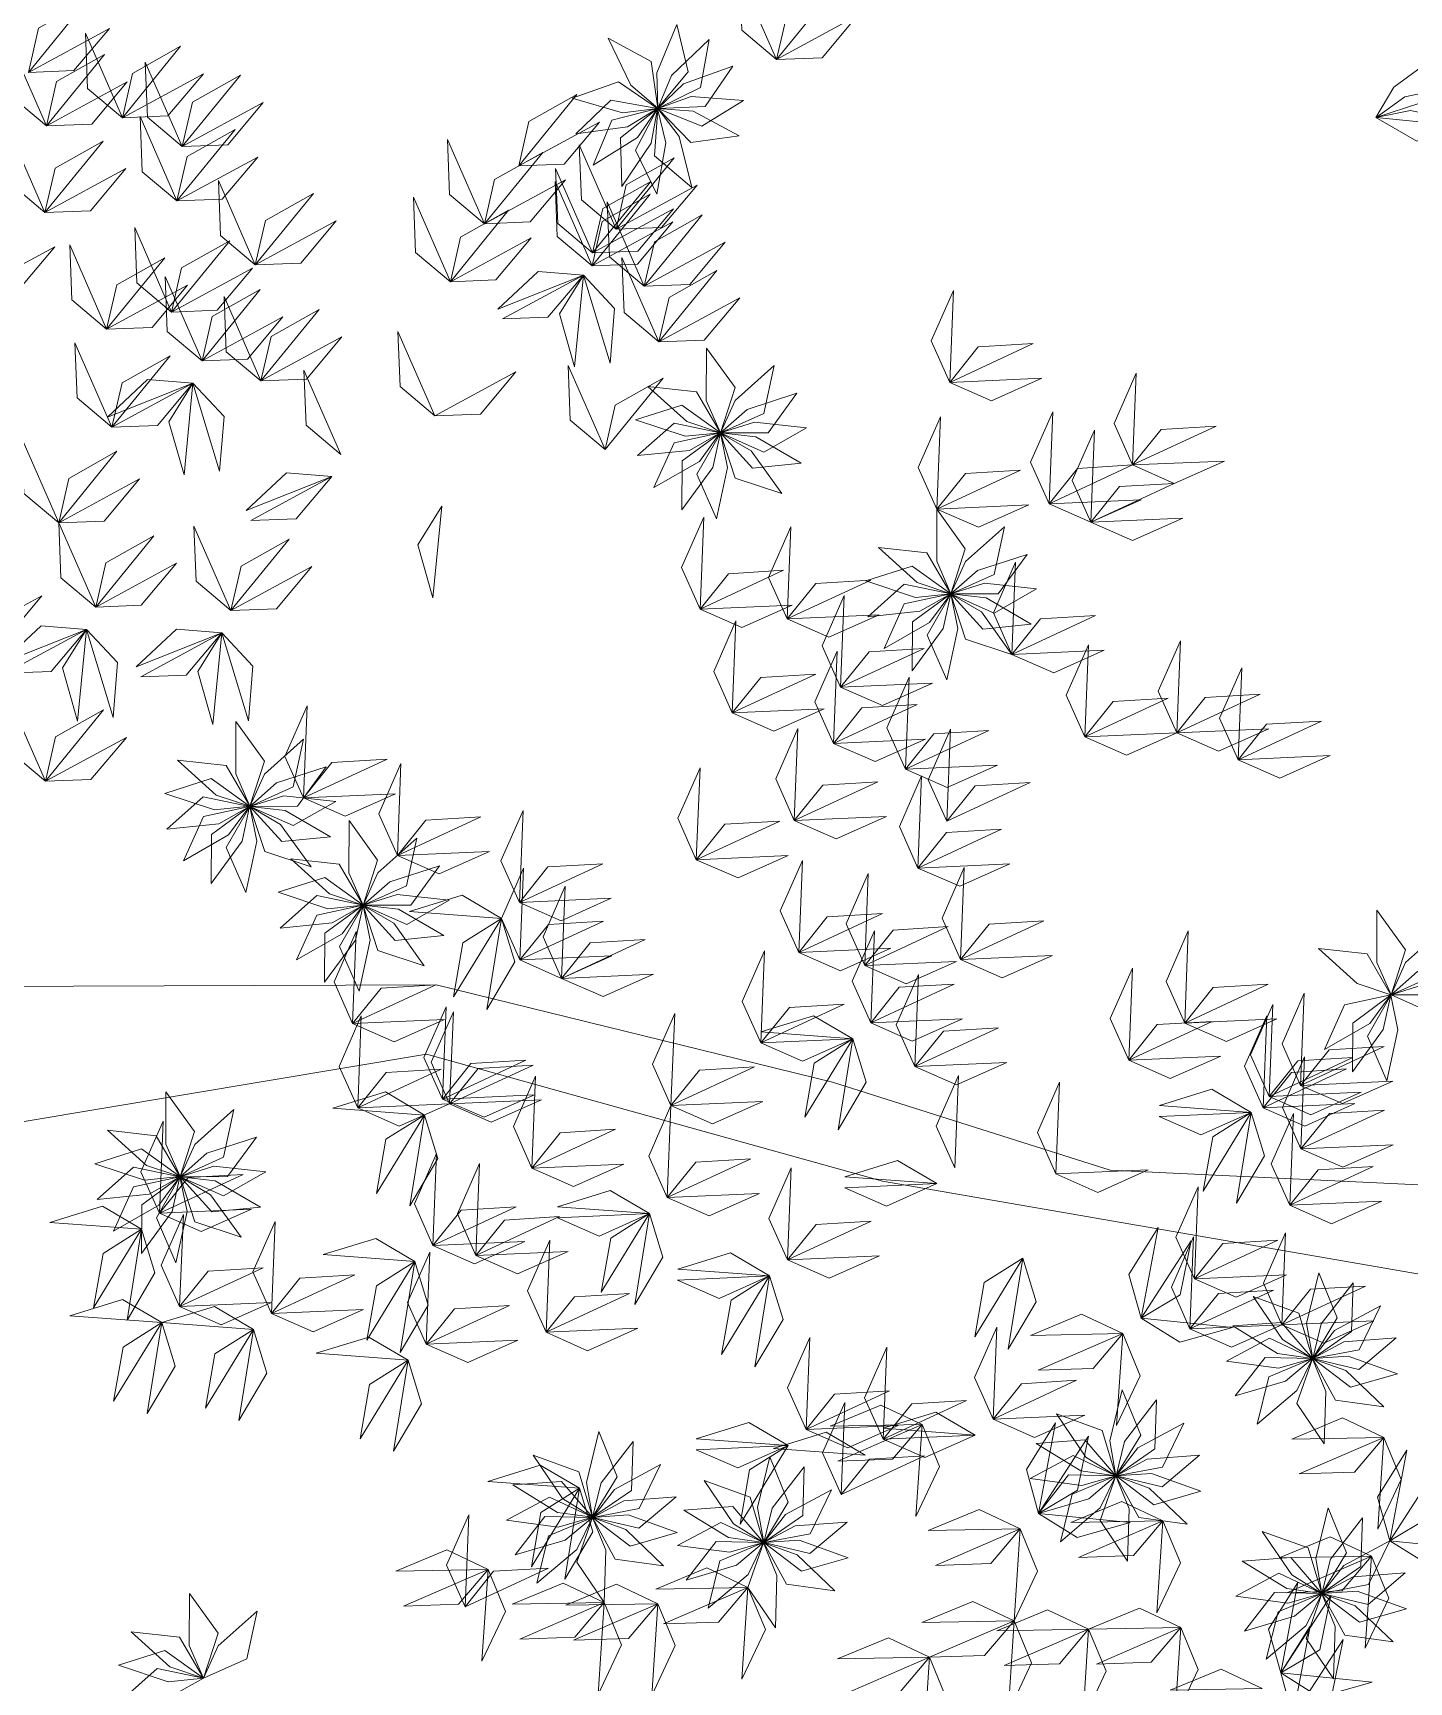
# Model space of a CAD drawing. Header units: inches. Extents: x -173 to 14008, y -3334 to 10368.
# Drawn here: x 12368.6 to 12458.3, y 665 to 772.5 of the extents above; entities that cross this region are included whole.
import ezdxf

# ---------------------------------------------------------------- set-up
doc = ezdxf.new("R2010")
doc.units = ezdxf.units.IN
doc.header["$MEASUREMENT"] = 0
doc.layers.add('ARREDAMENTO', color=8, linetype='Continuous', lineweight=18)

msp = doc.modelspace()

# ---------------------------------------------------------------- linework, layer by layer
at = {"layer": 'ARREDAMENTO', "lineweight": 0}
for points in [[(12417.06, 770.74), (12414.79, 772.65), (12414.65, 776.23), (12417.06, 770.74)], [(12368.32, 769.89), (12368.98, 772.78), (12372.1, 774.54), (12368.32, 769.89)], [(12417.06, 770.74), (12417.72, 773.63), (12420.85, 775.39), (12417.06, 770.74)], [(12417.06, 770.74), (12420.02, 770.85), (12422.33, 773.6), (12417.06, 770.74)], [(12368.32, 769.89), (12371.28, 770.01), (12373.59, 772.75), (12368.32, 769.89)], [(12374.44, 766.94), (12372.17, 768.85), (12372.04, 772.44), (12374.44, 766.94)], [(12410.55, 773.02), (12409.26, 769.86), (12409.32, 767.56), (12411.3, 769.92), (12410.55, 773.02)], [(12369.49, 766.41), (12367.22, 768.32), (12367.08, 771.91), (12369.49, 766.41)], [(12374.44, 766.94), (12375.1, 769.83), (12378.23, 771.59), (12374.44, 766.94)], [(12406.08, 772.13), (12407.56, 769.06), (12409.32, 767.56), (12408.88, 770.61), (12406.08, 772.13)], [(12412.67, 772.04), (12410.21, 769.69), (12409.33, 767.55), (12412.1, 768.91), (12412.67, 772.04)], [(12369.49, 766.41), (12370.15, 769.3), (12373.28, 771.06), (12369.49, 766.41)], [(12378.34, 765.07), (12376.07, 766.98), (12375.93, 770.56), (12378.34, 765.07)], [(12414.21, 770.29), (12411, 769.14), (12409.33, 767.55), (12412.41, 767.66), (12414.21, 770.29)], [(12460.03, 770.94), (12457.27, 768.94), (12456.1, 766.95), (12459.03, 767.92), (12460.03, 770.94)], [(12369.49, 766.41), (12372.45, 766.53), (12374.76, 769.27), (12369.49, 766.41)], [(12374.44, 766.94), (12377.41, 767.06), (12379.72, 769.8), (12374.44, 766.94)], [(12378.34, 765.07), (12379, 767.96), (12382.13, 769.72), (12378.34, 765.07)], [(12403.75, 768.21), (12407.02, 767.25), (12409.31, 767.55), (12406.75, 769.27), (12403.75, 768.21)], [(12400.26, 763.8), (12400.92, 766.69), (12404.05, 768.45), (12400.26, 763.8)], [(12403.97, 765.89), (12407.34, 766.34), (12409.31, 767.55), (12406.27, 768.08), (12403.97, 765.89)], [(12414.9, 768.06), (12411.5, 768.32), (12409.33, 767.55), (12412.19, 766.4), (12414.9, 768.06)], [(12461.32, 768.99), (12457.98, 768.29), (12456.11, 766.95), (12459.17, 766.64), (12461.32, 768.99)], [(12377.99, 761.52), (12375.72, 763.42), (12375.59, 767.01), (12377.99, 761.52)], [(12378.34, 765.07), (12381.3, 765.18), (12383.61, 767.93), (12378.34, 765.07)], [(12405.11, 763.85), (12408, 765.65), (12409.31, 767.55), (12406.32, 766.79), (12405.11, 763.85)], [(12406.97, 762.46), (12408.89, 765.28), (12409.31, 767.54), (12406.88, 765.64), (12406.97, 762.46)], [(12409.25, 761.95), (12409.85, 765.3), (12409.31, 767.54), (12407.87, 764.82), (12409.25, 761.95)], [(12411.53, 762.4), (12410.72, 765.71), (12409.32, 767.54), (12409.11, 764.46), (12411.53, 762.4)], [(12414.63, 765.75), (12411.62, 767.36), (12409.32, 767.54), (12411.47, 765.33), (12414.63, 765.75)], [(12461.7, 766.69), (12458.36, 767.41), (12456.1, 766.95), (12458.78, 765.41), (12461.7, 766.69)], [(12369.39, 760.77), (12367.13, 762.68), (12366.99, 766.26), (12369.39, 760.77)], [(12377.99, 761.52), (12378.65, 764.41), (12381.78, 766.17), (12377.99, 761.52)], [(12400.26, 763.8), (12403.22, 763.92), (12405.53, 766.66), (12400.26, 763.8)], [(12369.39, 760.77), (12370.06, 763.66), (12373.18, 765.42), (12369.39, 760.77)], [(12398.03, 760.03), (12395.76, 761.94), (12395.63, 765.53), (12398.03, 760.03)], [(12406.61, 759.68), (12404.34, 761.59), (12404.2, 765.18), (12406.61, 759.68)], [(12377.99, 761.52), (12380.95, 761.63), (12383.26, 764.38), (12377.99, 761.52)], [(12398.03, 760.03), (12398.69, 762.92), (12401.82, 764.68), (12398.03, 760.03)], [(12406.61, 759.68), (12407.27, 762.57), (12410.39, 764.33), (12406.61, 759.68)], [(12369.39, 760.77), (12372.36, 760.88), (12374.67, 763.63), (12369.39, 760.77)], [(12383.09, 757.36), (12380.83, 759.27), (12380.69, 762.85), (12383.09, 757.36)], [(12398.03, 760.03), (12401, 760.15), (12403.31, 762.89), (12398.03, 760.03)], [(12405.04, 757.3), (12402.77, 759.2), (12402.63, 762.79), (12405.04, 757.3)], [(12405.07, 758.14), (12402.8, 760.04), (12402.66, 763.63), (12405.07, 758.14)], [(12405.07, 758.14), (12405.73, 761.03), (12408.86, 762.79), (12405.07, 758.14)], [(12383.09, 757.36), (12383.76, 760.25), (12386.88, 762.01), (12383.09, 757.36)], [(12395.81, 756.26), (12393.54, 758.17), (12393.4, 761.76), (12395.81, 756.26)], [(12405.04, 757.3), (12405.7, 760.19), (12408.83, 761.95), (12405.04, 757.3)], [(12406.61, 759.68), (12409.57, 759.8), (12411.88, 762.54), (12406.61, 759.68)], [(12395.81, 756.26), (12396.47, 759.15), (12399.6, 760.91), (12395.81, 756.26)], [(12405.07, 758.14), (12408.03, 758.25), (12410.34, 761), (12405.07, 758.14)], [(12408.43, 755.97), (12406.17, 757.87), (12406.03, 761.46), (12408.43, 755.97)], [(12408.43, 755.97), (12409.1, 758.86), (12412.22, 760.62), (12408.43, 755.97)], [(12377.64, 754.28), (12375.37, 756.19), (12375.24, 759.78), (12377.64, 754.28)], [(12383.09, 757.36), (12386.06, 757.47), (12388.37, 760.22), (12383.09, 757.36)], [(12405.04, 757.3), (12408, 757.41), (12410.31, 760.16), (12405.04, 757.3)], [(12364.77, 755.68), (12367.73, 755.8), (12370.04, 758.54), (12364.77, 755.68)], [(12373.41, 753.17), (12371.14, 755.08), (12371.01, 758.66), (12373.41, 753.17)], [(12377.64, 754.28), (12378.3, 757.17), (12381.43, 758.93), (12377.64, 754.28)], [(12395.81, 756.26), (12398.77, 756.38), (12401.08, 759.12), (12395.81, 756.26)], [(12408.43, 755.97), (12411.4, 756.08), (12413.71, 758.83), (12408.43, 755.97)], [(12373.41, 753.17), (12374.07, 756.06), (12377.2, 757.82), (12373.41, 753.17)], [(12409.39, 752.34), (12407.12, 754.25), (12406.98, 757.84), (12409.39, 752.34)], [(12379.63, 751.1), (12377.36, 753.01), (12377.22, 756.59), (12379.63, 751.1)], [(12377.64, 754.28), (12380.61, 754.4), (12382.92, 757.14), (12377.64, 754.28)], [(12404.47, 756.69), (12401.52, 756.93), (12398.9, 754.48), (12404.47, 756.69)], [(12399.2, 753.83), (12402.16, 753.94), (12404.47, 756.69), (12399.2, 753.83)], [(12404.47, 756.69), (12402.91, 754.17), (12403.9, 750.72), (12404.47, 756.69)], [(12404.47, 756.69), (12406.5, 754.52), (12406.21, 750.95), (12404.47, 756.69)], [(12409.39, 752.34), (12410.05, 755.23), (12413.17, 756.99), (12409.39, 752.34)], [(12373.41, 753.17), (12376.38, 753.28), (12378.69, 756.03), (12373.41, 753.17)], [(12379.63, 751.1), (12380.29, 753.99), (12383.42, 755.75), (12379.63, 751.1)], [(12383.46, 749.8), (12381.19, 751.7), (12381.06, 755.29), (12383.46, 749.8)], [(12409.39, 752.34), (12412.35, 752.46), (12414.66, 755.2), (12409.39, 752.34)], [(12428.34, 749.7), (12427.13, 752.41), (12428.58, 755.69), (12428.34, 749.7)], [(12383.46, 749.8), (12384.13, 752.69), (12387.25, 754.45), (12383.46, 749.8)], [(12379.63, 751.1), (12382.59, 751.21), (12384.9, 753.96), (12379.63, 751.1)], [(12394.8, 747.52), (12392.53, 749.43), (12392.39, 753.01), (12394.8, 747.52)], [(12373.76, 746.79), (12371.49, 748.7), (12371.35, 752.28), (12373.76, 746.79)], [(12383.46, 749.8), (12386.43, 749.91), (12388.74, 752.66), (12383.46, 749.8)], [(12412.49, 751.94), (12412.48, 748.53), (12413.41, 746.42), (12414.35, 749.36), (12412.49, 751.94)], [(12428.34, 749.7), (12430.2, 752.01), (12433.78, 752.23), (12428.34, 749.7)], [(12373.76, 746.79), (12374.42, 749.68), (12377.55, 751.44), (12373.76, 746.79)], [(12405.89, 745.32), (12403.62, 747.23), (12403.48, 750.81), (12405.89, 745.32)], [(12379.03, 749.65), (12376.08, 749.89), (12373.46, 747.44), (12379.03, 749.65)], [(12388.68, 745.01), (12386.41, 746.92), (12386.27, 750.5), (12388.68, 745.01)], [(12394.8, 747.52), (12397.76, 747.63), (12400.07, 750.38), (12394.8, 747.52)], [(12405.89, 745.32), (12406.55, 748.21), (12409.68, 749.97), (12405.89, 745.32)], [(12416.9, 750.79), (12414.36, 748.52), (12413.41, 746.42), (12416.22, 747.68), (12416.9, 750.79)], [(12428.34, 749.7), (12431.05, 748.51), (12434.33, 749.97), (12428.34, 749.7)], [(12440.25, 744.32), (12439.05, 747.02), (12440.49, 750.31), (12440.25, 744.32)], [(12373.76, 746.79), (12376.72, 746.9), (12379.03, 749.65), (12373.76, 746.79)], [(12373.76, 746.79), (12376.72, 746.9), (12379.03, 749.65), (12373.76, 746.79)], [(12379.03, 749.65), (12377.47, 747.13), (12378.46, 743.68), (12379.03, 749.65)], [(12379.03, 749.65), (12381.06, 747.48), (12380.77, 743.91), (12379.03, 749.65)], [(12408.68, 749.44), (12411.21, 747.15), (12413.4, 746.42), (12411.85, 749.09), (12408.68, 749.44)], [(12418.38, 748.99), (12415.14, 747.94), (12413.41, 746.41), (12416.5, 746.42), (12418.38, 748.99)], [(12407.86, 747.26), (12411.1, 746.19), (12413.4, 746.42), (12410.89, 748.22), (12407.86, 747.26)], [(12434.81, 741.79), (12433.61, 744.5), (12435.05, 747.78), (12434.81, 741.79)], [(12408, 744.93), (12411.39, 745.27), (12413.39, 746.41), (12410.38, 747.04), (12408, 744.93)], [(12419, 746.74), (12415.61, 747.11), (12413.41, 746.41), (12416.23, 745.16), (12419, 746.74)], [(12427.5, 741.45), (12426.29, 744.16), (12427.74, 747.45), (12427.5, 741.45)], [(12437.53, 740.6), (12436.32, 743.3), (12437.76, 746.59), (12437.53, 740.6)], [(12440.25, 744.32), (12442.11, 746.63), (12445.69, 746.84), (12440.25, 744.32)], [(12370.29, 740.56), (12368.02, 742.47), (12367.88, 746.05), (12370.29, 740.56)], [(12409.07, 742.86), (12412.03, 744.55), (12413.39, 746.41), (12410.38, 745.76), (12409.07, 742.86)], [(12410.89, 741.4), (12412.9, 744.15), (12413.4, 746.41), (12410.91, 744.59), (12410.89, 741.4)], [(12413.14, 740.81), (12413.86, 744.15), (12413.4, 746.4), (12411.87, 743.73), (12413.14, 740.81)], [(12418.65, 744.43), (12415.7, 746.15), (12413.41, 746.41), (12415.48, 744.12), (12418.65, 744.43)], [(12417.39, 742.47), (12415.4, 745.24), (12413.41, 746.4), (12414.37, 743.47), (12417.39, 742.47)], [(12370.29, 740.56), (12370.95, 743.45), (12374.08, 745.21), (12370.29, 740.56)], [(12440.25, 744.32), (12442.97, 743.12), (12446.25, 744.58), (12440.25, 744.32)], [(12370.29, 740.56), (12373.25, 740.67), (12375.56, 743.42), (12370.29, 740.56)], [(12388.08, 743.56), (12385.13, 743.8), (12382.51, 741.35), (12388.08, 743.56)], [(12382.81, 740.7), (12385.77, 740.81), (12388.08, 743.56), (12382.81, 740.7)], [(12427.5, 741.45), (12429.36, 743.76), (12432.94, 743.98), (12427.5, 741.45)], [(12434.81, 741.79), (12436.67, 744.1), (12440.25, 744.32), (12434.81, 741.79)], [(12437.53, 740.6), (12439.39, 742.91), (12442.97, 743.12), (12437.53, 740.6)], [(12395.25, 741.64), (12393.68, 739.12), (12394.67, 735.67), (12395.25, 741.64)], [(12427.5, 741.45), (12427.49, 738.05), (12428.41, 735.93), (12429.35, 738.87), (12427.5, 741.45)], [(12427.5, 741.45), (12430.21, 740.26), (12433.49, 741.72), (12427.5, 741.45)], [(12434.81, 741.79), (12437.53, 740.6), (12440.81, 742.06), (12434.81, 741.79)], [(12372.7, 735.06), (12370.43, 736.97), (12370.29, 740.56), (12372.7, 735.06)], [(12381.51, 734.84), (12379.24, 736.75), (12379.1, 740.33), (12381.51, 734.84)], [(12412.08, 734.93), (12410.87, 737.64), (12412.31, 740.93), (12412.08, 734.93)], [(12417.75, 734.3), (12416.54, 737), (12417.99, 740.29), (12417.75, 734.3)], [(12431.91, 740.3), (12429.37, 738.03), (12428.42, 735.93), (12431.23, 737.19), (12431.91, 740.3)], [(12437.53, 740.6), (12440.24, 739.4), (12443.52, 740.86), (12437.53, 740.6)], [(12372.7, 735.06), (12373.36, 737.95), (12376.48, 739.71), (12372.7, 735.06)], [(12381.51, 734.84), (12382.17, 737.73), (12385.3, 739.49), (12381.51, 734.84)], [(12372.7, 735.06), (12375.66, 735.18), (12377.97, 737.92), (12372.7, 735.06)], [(12423.69, 738.95), (12426.21, 736.66), (12428.4, 735.93), (12426.85, 738.6), (12423.69, 738.95)], [(12433.39, 738.5), (12430.14, 737.45), (12428.42, 735.92), (12431.5, 735.93), (12433.39, 738.5)], [(12432.39, 731.98), (12431.19, 734.69), (12432.63, 737.98), (12432.39, 731.98)], [(12381.51, 734.84), (12384.47, 734.95), (12386.78, 737.7), (12381.51, 734.84)], [(12412.08, 734.93), (12413.93, 737.24), (12417.52, 737.46), (12412.08, 734.93)], [(12422.87, 736.77), (12426.1, 735.7), (12428.4, 735.93), (12425.9, 737.73), (12422.87, 736.77)], [(12363.92, 732.94), (12366.88, 733.05), (12369.19, 735.8), (12363.92, 732.94)], [(12417.75, 734.3), (12419.61, 736.61), (12423.19, 736.82), (12417.75, 734.3)], [(12421.23, 729.84), (12420.03, 732.55), (12421.47, 735.83), (12421.23, 729.84)], [(12423, 734.44), (12426.39, 734.79), (12428.4, 735.92), (12425.38, 736.56), (12423, 734.44)], [(12424.07, 732.37), (12427.03, 734.06), (12428.4, 735.92), (12425.38, 735.27), (12424.07, 732.37)], [(12425.89, 730.91), (12427.91, 733.66), (12428.4, 735.92), (12425.91, 734.1), (12425.89, 730.91)], [(12428.15, 730.32), (12428.87, 733.66), (12428.4, 735.92), (12426.87, 733.24), (12428.15, 730.32)], [(12433.65, 733.95), (12430.71, 735.66), (12428.41, 735.92), (12430.49, 733.63), (12433.65, 733.95)], [(12432.39, 731.98), (12430.4, 734.75), (12428.41, 735.91), (12429.37, 732.98), (12432.39, 731.98)], [(12434, 736.25), (12430.61, 736.62), (12428.42, 735.92), (12431.24, 734.67), (12434, 736.25)], [(12412.08, 734.93), (12414.79, 733.74), (12418.07, 735.2), (12412.08, 734.93)], [(12372.1, 733.61), (12369.15, 733.85), (12366.52, 731.4), (12372.1, 733.61)], [(12380.91, 733.39), (12377.96, 733.63), (12375.34, 731.18), (12380.91, 733.39)], [(12414.17, 728.17), (12412.96, 730.88), (12414.41, 734.16), (12414.17, 728.17)], [(12414.17, 728.17), (12412.96, 730.88), (12414.41, 734.16), (12414.17, 728.17)], [(12417.75, 734.3), (12420.46, 733.1), (12423.74, 734.56), (12417.75, 734.3)], [(12432.39, 731.98), (12434.25, 734.29), (12437.83, 734.51), (12432.39, 731.98)], [(12366.83, 730.75), (12369.79, 730.87), (12372.1, 733.61), (12366.83, 730.75)], [(12372.1, 733.61), (12370.54, 731.1), (12371.52, 727.64), (12372.1, 733.61)], [(12372.1, 733.61), (12374.13, 731.45), (12373.84, 727.87), (12372.1, 733.61)], [(12375.64, 730.53), (12378.6, 730.64), (12380.91, 733.39), (12375.64, 730.53)], [(12380.91, 733.39), (12379.35, 730.87), (12380.33, 727.42), (12380.91, 733.39)], [(12380.91, 733.39), (12382.94, 731.22), (12382.65, 727.65), (12380.91, 733.39)], [(12437.14, 726.61), (12435.93, 729.32), (12437.37, 732.6), (12437.14, 726.61)], [(12443.13, 726.87), (12441.92, 729.58), (12443.37, 732.87), (12443.13, 726.87)], [(12420.77, 726.19), (12419.56, 728.9), (12421, 732.19), (12420.77, 726.19)], [(12421.23, 729.84), (12423.09, 732.15), (12426.67, 732.36), (12421.23, 729.84)], [(12432.39, 731.98), (12435.11, 730.79), (12438.39, 732.25), (12432.39, 731.98)], [(12414.17, 728.17), (12416.03, 730.48), (12419.61, 730.69), (12414.17, 728.17)], [(12414.17, 728.17), (12416.03, 730.48), (12419.61, 730.69), (12414.17, 728.17)], [(12425.45, 724.51), (12424.25, 727.21), (12425.69, 730.5), (12425.45, 724.51)], [(12447.12, 725.12), (12445.92, 727.83), (12447.36, 731.11), (12447.12, 725.12)], [(12421.23, 729.84), (12423.95, 728.65), (12427.22, 730.11), (12421.23, 729.84)], [(12443.13, 726.87), (12444.99, 729.18), (12448.57, 729.4), (12443.13, 726.87)], [(12369.42, 723.72), (12367.15, 725.63), (12367.02, 729.21), (12369.42, 723.72)], [(12369.42, 723.72), (12370.08, 726.61), (12373.21, 728.37), (12369.42, 723.72)], [(12386.23, 722.63), (12385.03, 725.34), (12386.47, 728.63), (12386.23, 722.63)], [(12414.17, 728.17), (12416.88, 726.98), (12420.16, 728.44), (12414.17, 728.17)], [(12414.17, 728.17), (12416.88, 726.98), (12420.16, 728.44), (12414.17, 728.17)], [(12420.77, 726.19), (12422.62, 728.5), (12426.21, 728.72), (12420.77, 726.19)], [(12437.14, 726.61), (12438.99, 728.92), (12442.58, 729.13), (12437.14, 726.61)], [(12381.83, 727.61), (12381.82, 724.2), (12382.74, 722.09), (12383.69, 725.03), (12381.83, 727.61)], [(12447.12, 725.12), (12448.98, 727.43), (12452.56, 727.64), (12447.12, 725.12)], [(12369.42, 723.72), (12372.39, 723.83), (12374.7, 726.58), (12369.42, 723.72)], [(12386.24, 726.46), (12383.7, 724.18), (12382.75, 722.08), (12385.56, 723.35), (12386.24, 726.46)], [(12418.21, 721.16), (12417.01, 723.87), (12418.45, 727.16), (12418.21, 721.16)], [(12420.77, 726.19), (12423.48, 725), (12426.76, 726.46), (12420.77, 726.19)], [(12425.45, 724.51), (12427.31, 726.82), (12430.89, 727.03), (12425.45, 724.51)], [(12428.14, 721.11), (12426.93, 723.82), (12428.38, 727.11), (12428.14, 721.11)], [(12437.14, 726.61), (12439.85, 725.41), (12443.13, 726.87), (12437.14, 726.61)], [(12443.13, 726.87), (12445.84, 725.68), (12449.12, 727.14), (12443.13, 726.87)], [(12378.02, 725.1), (12380.55, 722.82), (12382.74, 722.09), (12381.19, 724.75), (12378.02, 725.1)], [(12386.23, 722.63), (12388.09, 724.94), (12391.68, 725.16), (12386.23, 722.63)], [(12447.12, 725.12), (12449.84, 723.92), (12453.12, 725.39), (12447.12, 725.12)], [(12387.72, 724.65), (12384.48, 723.61), (12382.75, 722.08), (12385.84, 722.09), (12387.72, 724.65)], [(12392.36, 718.88), (12391.15, 721.59), (12392.59, 724.88), (12392.36, 718.88)], [(12411.83, 718.61), (12410.63, 721.32), (12412.07, 724.6), (12411.83, 718.61)], [(12426.27, 718.07), (12425.07, 720.78), (12426.51, 724.07), (12426.27, 718.07)], [(12425.45, 724.51), (12428.17, 723.31), (12431.45, 724.77), (12425.45, 724.51)], [(12377.2, 722.92), (12380.44, 721.86), (12382.73, 722.09), (12380.23, 723.89), (12377.2, 722.92)], [(12386.23, 722.63), (12388.95, 721.44), (12392.23, 722.9), (12386.23, 722.63)], [(12418.21, 721.16), (12420.07, 723.47), (12423.65, 723.69), (12418.21, 721.16)], [(12428.14, 721.11), (12430, 723.42), (12433.58, 723.64), (12428.14, 721.11)], [(12377.34, 720.6), (12380.73, 720.94), (12382.73, 722.08), (12379.71, 722.71), (12377.34, 720.6)], [(12378.41, 718.53), (12381.36, 720.22), (12382.73, 722.08), (12379.72, 721.43), (12378.41, 718.53)], [(12380.23, 717.07), (12382.24, 719.82), (12382.73, 722.07), (12380.25, 720.25), (12380.23, 717.07)], [(12382.48, 716.48), (12383.2, 719.81), (12382.74, 722.07), (12381.2, 719.4), (12382.48, 716.48)], [(12386.73, 718.14), (12384.73, 720.9), (12382.74, 722.07), (12383.71, 719.14), (12386.73, 718.14)], [(12388.34, 722.41), (12384.95, 722.77), (12382.75, 722.08), (12385.57, 720.83), (12388.34, 722.41)], [(12387.99, 720.1), (12385.04, 721.82), (12382.75, 722.07), (12384.82, 719.79), (12387.99, 720.1)], [(12400.3, 715.83), (12399.1, 718.54), (12400.54, 721.82), (12400.3, 715.83)], [(12389.21, 721.17), (12389.2, 717.76), (12390.13, 715.65), (12391.07, 718.59), (12389.21, 721.17)], [(12392.36, 718.88), (12394.21, 721.19), (12397.8, 721.41), (12392.36, 718.88)], [(12411.83, 718.61), (12413.69, 720.92), (12417.27, 721.13), (12411.83, 718.61)], [(12418.21, 721.16), (12420.93, 719.97), (12424.21, 721.43), (12418.21, 721.16)], [(12393.63, 720.02), (12391.09, 717.75), (12390.13, 715.65), (12392.95, 716.91), (12393.63, 720.02)], [(12426.27, 718.07), (12428.13, 720.38), (12431.71, 720.6), (12426.27, 718.07)], [(12385.41, 718.67), (12387.93, 716.38), (12390.12, 715.65), (12388.57, 718.32), (12385.41, 718.67)], [(12392.36, 718.88), (12395.07, 717.69), (12398.35, 719.15), (12392.36, 718.88)], [(12411.83, 718.61), (12414.55, 717.42), (12417.82, 718.88), (12411.83, 718.61)], [(12395.1, 718.22), (12391.86, 717.17), (12390.13, 715.64), (12393.22, 715.65), (12395.1, 718.22)], [(12400.34, 712.08), (12399.13, 714.78), (12400.57, 718.07), (12400.34, 712.08)], [(12400.3, 715.83), (12402.16, 718.14), (12405.74, 718.35), (12400.3, 715.83)], [(12418.51, 712.57), (12417.3, 715.28), (12418.74, 718.56), (12418.51, 712.57)], [(12422.8, 711.72), (12421.59, 714.43), (12423.03, 717.71), (12422.8, 711.72)], [(12426.27, 718.07), (12428.99, 716.88), (12432.26, 718.34), (12426.27, 718.07)], [(12429.04, 712.1), (12427.84, 714.81), (12429.28, 718.1), (12429.04, 712.1)], [(12384.58, 716.49), (12387.82, 715.42), (12390.12, 715.65), (12387.62, 717.45), (12384.58, 716.49)], [(12403.05, 710.88), (12401.85, 713.59), (12403.29, 716.88), (12403.05, 710.88)], [(12384.72, 714.16), (12388.11, 714.5), (12390.12, 715.64), (12387.1, 716.28), (12384.72, 714.16)], [(12385.79, 712.09), (12388.75, 713.78), (12390.12, 715.64), (12387.1, 714.99), (12385.79, 712.09)], [(12387.61, 710.63), (12389.62, 713.38), (12390.12, 715.64), (12387.63, 713.82), (12387.61, 710.63)], [(12389.86, 710.04), (12390.58, 713.38), (12390.12, 715.63), (12388.59, 712.96), (12389.86, 710.04)], [(12395.72, 715.97), (12392.33, 716.34), (12390.13, 715.64), (12392.96, 714.39), (12395.72, 715.97)], [(12395.37, 713.67), (12392.42, 715.38), (12390.13, 715.64), (12392.2, 713.35), (12395.37, 713.67)], [(12394.11, 711.7), (12392.12, 714.47), (12390.13, 715.63), (12391.09, 712.7), (12394.11, 711.7)], [(12399.13, 714.78), (12396.58, 716.29), (12393.15, 715.23), (12399.13, 714.78)], [(12400.3, 715.83), (12403.02, 714.63), (12406.29, 716.1), (12400.3, 715.83)], [(12399.13, 714.78), (12396.62, 713.2), (12396, 709.67), (12399.13, 714.78)], [(12399.13, 714.78), (12400.01, 711.95), (12398.18, 708.86), (12399.13, 714.78)], [(12400.34, 712.08), (12402.2, 714.39), (12405.78, 714.6), (12400.34, 712.08)], [(12418.51, 712.57), (12420.36, 714.88), (12423.95, 715.1), (12418.51, 712.57)], [(12429.04, 712.1), (12430.9, 714.41), (12434.48, 714.63), (12429.04, 712.1)], [(12456.17, 715.33), (12456.16, 711.92), (12457.09, 709.81), (12458.03, 712.75), (12456.17, 715.33)], [(12389.43, 707.94), (12388.23, 710.65), (12389.67, 713.93), (12389.43, 707.94)], [(12403.05, 710.88), (12404.91, 713.19), (12408.49, 713.41), (12403.05, 710.88)], [(12423.19, 707.99), (12421.98, 710.69), (12423.43, 713.98), (12423.19, 707.99)], [(12422.8, 711.72), (12424.65, 714.03), (12428.24, 714.25), (12422.8, 711.72)], [(12443.65, 707.97), (12442.44, 710.68), (12443.88, 713.97), (12443.65, 707.97)], [(12460.58, 714.18), (12458.04, 711.91), (12457.09, 709.81), (12459.9, 711.07), (12460.58, 714.18)], [(12400.34, 712.08), (12403.05, 710.88), (12406.33, 712.34), (12400.34, 712.08)], [(12416.03, 706.68), (12414.82, 709.38), (12416.27, 712.67), (12416.03, 706.68)], [(12418.51, 712.57), (12421.22, 711.38), (12424.5, 712.84), (12418.51, 712.57)], [(12429.04, 712.1), (12431.76, 710.91), (12435.04, 712.37), (12429.04, 712.1)], [(12452.36, 712.83), (12454.89, 710.54), (12457.08, 709.81), (12455.53, 712.48), (12452.36, 712.83)], [(12462.06, 712.38), (12458.82, 711.33), (12457.09, 709.8), (12460.18, 709.81), (12462.06, 712.38)], [(12403.05, 710.88), (12405.77, 709.69), (12409.04, 711.15), (12403.05, 710.88)], [(12422.8, 711.72), (12425.51, 710.53), (12428.79, 711.99), (12422.8, 711.72)], [(12426.07, 705.14), (12424.86, 707.85), (12426.31, 711.13), (12426.07, 705.14)], [(12440, 705.56), (12438.79, 708.26), (12440.24, 711.55), (12440, 705.56)], [(12389.43, 707.94), (12391.29, 710.25), (12394.87, 710.47), (12389.43, 707.94)], [(12423.19, 707.99), (12425.05, 710.3), (12428.63, 710.51), (12423.19, 707.99)], [(12443.65, 707.97), (12445.5, 710.28), (12449.09, 710.5), (12443.65, 707.97)], [(12462.68, 710.13), (12459.29, 710.5), (12457.09, 709.8), (12459.91, 708.55), (12462.68, 710.13)], [(12395.29, 703.02), (12394.08, 705.73), (12395.53, 709.02), (12395.29, 703.02)], [(12416.03, 706.68), (12417.89, 708.99), (12421.47, 709.2), (12416.03, 706.68)], [(12449.15, 703.19), (12447.94, 705.9), (12449.38, 709.19), (12449.15, 703.19)], [(12451.2, 703.91), (12450, 706.62), (12451.44, 709.91), (12451.2, 703.91)], [(12452.75, 706.25), (12455.71, 707.94), (12457.07, 709.8), (12454.06, 709.15), (12452.75, 706.25)], [(12454.57, 704.79), (12456.58, 707.54), (12457.08, 709.8), (12454.59, 707.97), (12454.57, 704.79)], [(12456.82, 704.2), (12457.54, 707.53), (12457.08, 709.79), (12455.55, 707.12), (12456.82, 704.2)], [(12389.77, 702.44), (12388.56, 705.15), (12390, 708.44), (12389.77, 702.44)], [(12389.43, 707.94), (12392.15, 706.75), (12395.43, 708.21), (12389.43, 707.94)], [(12395.76, 702.71), (12394.55, 705.42), (12396, 708.7), (12395.76, 702.71)], [(12410.18, 702.59), (12408.97, 705.3), (12410.42, 708.59), (12410.18, 702.59)], [(12422.02, 706.94), (12419.47, 708.45), (12416.04, 707.39), (12422.02, 706.94)], [(12423.19, 707.99), (12425.9, 706.79), (12429.18, 708.25), (12423.19, 707.99)], [(12440, 705.56), (12441.86, 707.87), (12445.44, 708.08), (12440, 705.56)], [(12443.65, 707.97), (12446.36, 706.78), (12449.64, 708.24), (12443.65, 707.97)], [(12448.75, 702.45), (12447.55, 705.16), (12448.99, 708.44), (12448.75, 702.45)], [(12416.03, 706.68), (12418.74, 705.48), (12422.02, 706.94), (12416.03, 706.68)], [(12416.03, 706.68), (12418.74, 705.48), (12422.02, 706.94), (12416.03, 706.68)], [(12422.02, 706.94), (12419.51, 705.36), (12418.89, 701.83), (12422.02, 706.94)], [(12422.02, 706.94), (12422.89, 704.11), (12421.07, 701.02), (12422.02, 706.94)], [(12426.07, 705.14), (12427.93, 707.45), (12431.51, 707.67), (12426.07, 705.14)], [(12440, 705.56), (12442.71, 704.36), (12445.99, 705.82), (12440, 705.56)], [(12449.15, 703.19), (12451.01, 705.5), (12454.59, 705.72), (12449.15, 703.19)], [(12451.22, 699.77), (12450.02, 702.48), (12451.46, 705.76), (12451.22, 699.77)], [(12451.2, 703.91), (12453.06, 706.22), (12456.64, 706.44), (12451.2, 703.91)], [(12389.77, 702.44), (12391.62, 704.75), (12395.21, 704.97), (12389.77, 702.44)], [(12395.29, 703.02), (12397.15, 705.33), (12400.73, 705.55), (12395.29, 703.02)], [(12395.76, 702.71), (12397.62, 705.02), (12401.2, 705.23), (12395.76, 702.71)], [(12410.18, 702.59), (12412.04, 704.9), (12415.62, 705.12), (12410.18, 702.59)], [(12426.07, 705.14), (12428.78, 703.95), (12432.06, 705.41), (12426.07, 705.14)], [(12448.75, 702.45), (12450.61, 704.76), (12454.19, 704.98), (12448.75, 702.45)], [(12401.12, 698.52), (12399.91, 701.23), (12401.35, 704.52), (12401.12, 698.52)], [(12428.67, 698.55), (12427.46, 701.26), (12428.9, 704.55), (12428.67, 698.55)], [(12435.26, 698.14), (12434.06, 700.84), (12435.5, 704.13), (12435.26, 698.14)], [(12447.98, 702.15), (12445.42, 703.66), (12442, 702.6), (12447.98, 702.15)], [(12451.2, 703.91), (12453.92, 702.72), (12457.2, 704.18), (12451.2, 703.91)], [(12377.28, 703.49), (12377.27, 700.08), (12378.2, 697.97), (12379.14, 700.91), (12377.28, 703.49)], [(12394.12, 701.98), (12391.57, 703.49), (12388.14, 702.43), (12394.12, 701.98)], [(12389.77, 702.44), (12392.48, 701.25), (12395.76, 702.71), (12389.77, 702.44)], [(12395.29, 703.02), (12398, 701.83), (12401.28, 703.29), (12395.29, 703.02)], [(12395.76, 702.71), (12398.47, 701.52), (12401.75, 702.98), (12395.76, 702.71)], [(12409.94, 696.6), (12408.74, 699.31), (12410.18, 702.59), (12409.94, 696.6)], [(12410.18, 702.59), (12412.89, 701.4), (12416.17, 702.86), (12410.18, 702.59)], [(12448.75, 702.45), (12451.47, 701.26), (12454.74, 702.72), (12448.75, 702.45)], [(12449.15, 703.19), (12451.86, 702), (12455.14, 703.46), (12449.15, 703.19)], [(12376.86, 695.59), (12375.65, 698.29), (12377.1, 701.58), (12376.86, 695.59)], [(12381.7, 702.34), (12379.16, 700.06), (12378.2, 697.96), (12381.02, 699.23), (12381.7, 702.34)], [(12394.12, 701.98), (12391.61, 700.4), (12390.99, 696.86), (12394.12, 701.98)], [(12394.12, 701.98), (12394.99, 699.15), (12393.17, 696.06), (12394.12, 701.98)], [(12441.98, 701.88), (12444.7, 700.69), (12447.98, 702.15), (12441.98, 701.88)], [(12447.98, 702.15), (12445.47, 700.57), (12444.85, 697.03), (12447.98, 702.15)], [(12447.98, 702.15), (12448.85, 699.32), (12447.03, 696.23), (12447.98, 702.15)], [(12450.49, 696.1), (12449.29, 698.8), (12450.73, 702.09), (12450.49, 696.1)], [(12451.22, 699.77), (12453.08, 702.08), (12456.66, 702.3), (12451.22, 699.77)], [(12373.48, 700.99), (12376, 698.7), (12378.19, 697.97), (12376.64, 700.63), (12373.48, 700.99)], [(12383.17, 700.53), (12379.93, 699.49), (12378.2, 697.96), (12381.29, 697.97), (12383.17, 700.53)], [(12401.12, 698.52), (12402.97, 700.83), (12406.56, 701.05), (12401.12, 698.52)], [(12372.65, 698.8), (12375.89, 697.74), (12378.19, 697.97), (12375.69, 699.77), (12372.65, 698.8)], [(12394.66, 693.48), (12393.46, 696.19), (12394.9, 699.47), (12394.66, 693.48)], [(12451.22, 699.77), (12453.94, 698.58), (12457.22, 700.04), (12451.22, 699.77)], [(12372.79, 696.48), (12376.18, 696.82), (12378.19, 697.96), (12375.17, 698.59), (12372.79, 696.48)], [(12383.79, 698.29), (12380.4, 698.65), (12378.2, 697.96), (12381.02, 696.71), (12383.79, 698.29)], [(12397.47, 692.83), (12396.27, 695.54), (12397.71, 698.83), (12397.47, 692.83)], [(12401.12, 698.52), (12403.83, 697.33), (12407.11, 698.79), (12401.12, 698.52)], [(12409.94, 696.6), (12411.8, 698.91), (12415.38, 699.12), (12409.94, 696.6)], [(12417.77, 692.54), (12416.56, 695.25), (12418.01, 698.54), (12417.77, 692.54)], [(12427.5, 697.51), (12424.94, 699.02), (12421.51, 697.96), (12427.5, 697.51)], [(12435.26, 698.14), (12437.98, 696.94), (12441.26, 698.4), (12435.26, 698.14)], [(12450.49, 696.1), (12452.35, 698.41), (12455.93, 698.62), (12450.49, 696.1)], [(12373.86, 694.41), (12376.82, 696.1), (12378.19, 697.96), (12375.17, 697.31), (12373.86, 694.41)], [(12375.68, 692.95), (12377.69, 695.7), (12378.19, 697.96), (12375.7, 696.13), (12375.68, 692.95)], [(12377.93, 692.36), (12378.65, 695.69), (12378.19, 697.95), (12376.66, 695.28), (12377.93, 692.36)], [(12376.86, 695.59), (12378.72, 697.9), (12382.3, 698.11), (12376.86, 695.59)], [(12382.18, 694.02), (12380.19, 696.78), (12378.2, 697.95), (12379.16, 695.02), (12382.18, 694.02)], [(12383.44, 695.98), (12380.49, 697.7), (12378.2, 697.95), (12380.27, 695.67), (12383.44, 695.98)], [(12421.5, 697.24), (12424.22, 696.05), (12427.5, 697.51), (12421.5, 697.24)], [(12444.28, 691.31), (12443.07, 694.02), (12444.52, 697.3), (12444.28, 691.31)], [(12375.69, 694.54), (12373.14, 696.05), (12369.71, 694.99), (12375.69, 694.54)], [(12408.77, 695.56), (12406.22, 697.06), (12402.79, 696), (12408.77, 695.56)], [(12409.94, 696.6), (12412.66, 695.41), (12415.94, 696.87), (12409.94, 696.6)], [(12450.49, 696.1), (12453.21, 694.9), (12456.49, 696.36), (12450.49, 696.1)], [(12376.86, 695.59), (12379.57, 694.39), (12382.85, 695.85), (12376.86, 695.59)], [(12378.17, 689.5), (12376.96, 692.21), (12378.41, 695.49), (12378.17, 689.5)], [(12384.15, 689.05), (12382.94, 691.76), (12384.39, 695.04), (12384.15, 689.05)], [(12394.66, 693.48), (12396.52, 695.79), (12400.1, 696.01), (12394.66, 693.48)], [(12397.47, 692.83), (12399.33, 695.14), (12402.92, 695.36), (12397.47, 692.83)], [(12402.78, 695.29), (12405.49, 694.1), (12408.77, 695.56), (12402.78, 695.29)], [(12408.77, 695.56), (12406.27, 693.97), (12405.64, 690.44), (12408.77, 695.56)], [(12408.77, 695.56), (12409.65, 692.72), (12407.82, 689.63), (12408.77, 695.56)], [(12417.77, 692.54), (12419.63, 694.85), (12423.21, 695.07), (12417.77, 692.54)], [(12375.69, 694.54), (12373.18, 692.96), (12372.56, 689.43), (12375.69, 694.54)], [(12375.69, 694.54), (12376.56, 691.71), (12374.74, 688.62), (12375.69, 694.54)], [(12393.49, 692.44), (12390.94, 693.94), (12387.51, 692.89), (12393.49, 692.44)], [(12440.8, 688.75), (12440, 691.6), (12441.91, 694.65), (12440.8, 688.75)], [(12443.99, 688.05), (12442.78, 690.76), (12444.23, 694.04), (12443.99, 688.05)], [(12449.98, 688.32), (12448.78, 691.02), (12450.22, 694.31), (12449.98, 688.32)], [(12394.22, 687.05), (12393.02, 689.76), (12394.46, 693.04), (12394.22, 687.05)], [(12394.66, 693.48), (12397.38, 692.29), (12400.66, 693.75), (12394.66, 693.48)], [(12397.47, 692.83), (12400.19, 691.64), (12403.47, 693.1), (12397.47, 692.83)], [(12402.04, 687.83), (12400.83, 690.53), (12402.28, 693.82), (12402.04, 687.83)], [(12416.6, 691.5), (12414.05, 693.01), (12410.62, 691.95), (12416.6, 691.5)], [(12417.77, 692.54), (12420.48, 691.35), (12423.76, 692.81), (12417.77, 692.54)], [(12440.8, 688.75), (12443.35, 690.27), (12444.07, 693.78), (12440.8, 688.75)], [(12444.28, 691.31), (12446.14, 693.62), (12449.72, 693.83), (12444.28, 691.31)], [(12378.17, 689.5), (12380.03, 691.81), (12383.61, 692.03), (12378.17, 689.5)], [(12393.49, 692.44), (12390.99, 690.86), (12390.36, 687.32), (12393.49, 692.44)], [(12393.49, 692.44), (12394.37, 689.6), (12392.54, 686.51), (12393.49, 692.44)], [(12433.1, 692.65), (12430.59, 691.07), (12429.97, 687.54), (12433.1, 692.65)], [(12433.1, 692.65), (12433.97, 689.82), (12432.15, 686.73), (12433.1, 692.65)], [(12384.15, 689.05), (12386.01, 691.36), (12389.59, 691.58), (12384.15, 689.05)], [(12410.61, 691.23), (12413.32, 690.04), (12416.6, 691.5), (12410.61, 691.23)], [(12416.6, 691.5), (12414.09, 689.92), (12413.47, 686.38), (12416.6, 691.5)], [(12416.6, 691.5), (12417.48, 688.67), (12415.65, 685.58), (12416.6, 691.5)], [(12444.28, 691.31), (12446.99, 690.12), (12450.27, 691.58), (12444.28, 691.31)], [(12449.98, 688.32), (12451.84, 690.63), (12455.42, 690.84), (12449.98, 688.32)], [(12452.39, 691.71), (12451.58, 688.4), (12451.99, 686.13), (12453.59, 688.76), (12452.39, 691.71)], [(12454.63, 691.06), (12452.54, 688.37), (12451.99, 686.13), (12454.52, 687.88), (12454.63, 691.06)], [(12377, 688.46), (12374.45, 689.96), (12371.02, 688.9), (12377, 688.46)], [(12378.17, 689.5), (12380.88, 688.31), (12384.16, 689.77), (12378.17, 689.5)], [(12402.04, 687.83), (12403.9, 690.14), (12407.48, 690.35), (12402.04, 687.83)], [(12443.99, 688.05), (12445.85, 690.36), (12449.43, 690.58), (12443.99, 688.05)], [(12448.1, 690.17), (12450.02, 687.35), (12451.98, 686.13), (12451.09, 689.08), (12448.1, 690.17)], [(12382.98, 688.01), (12380.43, 689.51), (12377, 688.46), (12382.98, 688.01)], [(12384.15, 689.05), (12386.86, 687.86), (12390.14, 689.32), (12384.15, 689.05)], [(12394.22, 687.05), (12396.08, 689.36), (12399.66, 689.58), (12394.22, 687.05)], [(12439.61, 687.74), (12436.93, 689), (12433.61, 687.63), (12439.61, 687.74)], [(12440.8, 688.75), (12443.32, 687.18), (12446.77, 688.14), (12440.8, 688.75)], [(12449.98, 688.32), (12452.7, 687.12), (12455.97, 688.58), (12449.98, 688.32)], [(12456.41, 689.56), (12453.41, 687.94), (12451.99, 686.12), (12455.02, 686.69), (12456.41, 689.56)], [(12377, 688.46), (12374.49, 686.87), (12373.87, 683.34), (12377, 688.46)], [(12377, 688.46), (12377.87, 685.62), (12376.05, 682.53), (12377, 688.46)], [(12382.98, 688.01), (12380.47, 686.42), (12379.85, 682.89), (12382.98, 688.01)], [(12382.98, 688.01), (12383.85, 685.17), (12382.03, 682.08), (12382.98, 688.01)], [(12393.05, 686.01), (12390.5, 687.51), (12387.07, 686.46), (12393.05, 686.01)], [(12402.04, 687.83), (12404.75, 686.63), (12408.03, 688.09), (12402.04, 687.83)], [(12418.98, 681.49), (12417.77, 684.2), (12419.22, 687.48), (12418.98, 681.49)], [(12431.16, 682.17), (12429.95, 684.88), (12431.4, 688.16), (12431.16, 682.17)], [(12439.61, 687.74), (12437.69, 685.48), (12434.1, 685.36), (12439.61, 687.74)], [(12439.61, 687.74), (12440.74, 685), (12439.21, 681.75), (12439.61, 687.74)], [(12443.99, 688.05), (12446.7, 686.86), (12449.98, 688.32), (12443.99, 688.05)], [(12446.38, 685.94), (12449.76, 685.49), (12451.97, 686.13), (12449.18, 687.44), (12446.38, 685.94)], [(12446.79, 688.24), (12449.69, 686.45), (12451.98, 686.13), (12449.96, 688.47), (12446.79, 688.24)], [(12457.42, 687.46), (12454.02, 687.21), (12451.99, 686.12), (12454.99, 685.41), (12457.42, 687.46)], [(12394.22, 687.05), (12396.94, 685.86), (12400.21, 687.32), (12394.22, 687.05)], [(12424, 680.86), (12422.79, 683.57), (12424.24, 686.85), (12424, 680.86)], [(12393.05, 686.01), (12390.54, 684.42), (12389.92, 680.89), (12393.05, 686.01)], [(12393.05, 686.01), (12393.93, 683.17), (12392.1, 680.08), (12393.05, 686.01)], [(12446.94, 683.68), (12450.21, 684.64), (12451.97, 686.12), (12448.89, 686.19), (12446.94, 683.68)], [(12448.36, 681.84), (12450.96, 684.04), (12451.97, 686.12), (12449.13, 684.93), (12448.36, 681.84)], [(12452.74, 680.57), (12452.85, 683.98), (12451.98, 686.11), (12450.96, 683.2), (12452.74, 680.57)], [(12457.5, 685.13), (12454.29, 686.28), (12451.99, 686.12), (12454.44, 684.25), (12457.5, 685.13)], [(12456.62, 682.97), (12454.15, 685.33), (12451.99, 686.11), (12453.47, 683.41), (12456.62, 682.97)], [(12431.16, 682.17), (12433.02, 684.48), (12436.6, 684.7), (12431.16, 682.17)], [(12418.98, 681.49), (12420.84, 683.8), (12424.42, 684.02), (12418.98, 681.49)], [(12421.26, 677.26), (12420.06, 679.97), (12421.5, 683.25), (12421.26, 677.26)], [(12424, 680.86), (12425.86, 683.17), (12429.44, 683.39), (12424, 680.86)], [(12439.58, 684.07), (12438.77, 680.75), (12439.17, 678.48), (12440.78, 681.12), (12439.58, 684.07)], [(12441.82, 683.42), (12439.73, 680.72), (12439.18, 678.48), (12441.71, 680.24), (12441.82, 683.42)], [(12426.54, 681.82), (12423.86, 683.09), (12420.54, 681.72), (12426.54, 681.82)], [(12429.99, 681.13), (12427.44, 682.63), (12424.01, 681.58), (12429.99, 681.13)], [(12431.16, 682.17), (12433.87, 680.98), (12437.15, 682.44), (12431.16, 682.17)], [(12435.29, 682.52), (12437.21, 679.7), (12439.17, 678.48), (12438.28, 681.44), (12435.29, 682.52)], [(12456.62, 680.98), (12453.93, 682.25), (12450.62, 680.87), (12456.62, 680.98)], [(12405.48, 681.36), (12404.67, 678.05), (12405.07, 675.78), (12406.68, 678.42), (12405.48, 681.36)], [(12417.81, 680.45), (12415.26, 681.95), (12411.83, 680.89), (12417.81, 680.45)], [(12422.83, 679.82), (12420.28, 681.32), (12416.85, 680.26), (12422.83, 679.82)], [(12418.98, 681.49), (12421.69, 680.3), (12424.97, 681.76), (12418.98, 681.49)], [(12426.54, 681.82), (12424.62, 679.56), (12421.04, 679.44), (12426.54, 681.82)], [(12424, 680.86), (12426.71, 679.67), (12429.99, 681.13), (12424, 680.86)], [(12426.54, 681.82), (12427.68, 679.09), (12426.14, 675.84), (12426.54, 681.82)], [(12434.13, 676.03), (12433.33, 678.89), (12435.23, 681.93), (12434.13, 676.03)], [(12434.13, 676.03), (12436.67, 677.55), (12437.39, 681.07), (12434.13, 676.03)], [(12443.6, 681.91), (12440.6, 680.3), (12439.18, 678.48), (12442.21, 679.05), (12443.6, 681.91)], [(12407.71, 680.71), (12405.63, 678.02), (12405.07, 675.78), (12407.61, 677.53), (12407.71, 680.71)], [(12411.82, 680.18), (12414.53, 678.99), (12417.81, 680.45), (12411.82, 680.18)], [(12417.81, 680.45), (12415.3, 678.86), (12414.68, 675.33), (12417.81, 680.45)], [(12433.98, 680.59), (12436.88, 678.8), (12439.16, 678.48), (12437.15, 680.82), (12433.98, 680.59)], [(12456.62, 680.98), (12454.7, 678.72), (12451.11, 678.6), (12456.62, 680.98)], [(12457.01, 674.25), (12456.21, 677.1), (12458.11, 680.15), (12457.01, 674.25)], [(12456.62, 680.98), (12457.75, 678.24), (12456.22, 675), (12456.62, 680.98)], [(12404.22, 677.67), (12401.66, 679.18), (12398.24, 678.12), (12404.22, 677.67)], [(12401.19, 679.82), (12403.11, 677), (12405.06, 675.78), (12404.18, 678.74), (12401.19, 679.82)], [(12409.49, 679.21), (12406.49, 677.59), (12405.08, 675.77), (12408.11, 676.35), (12409.49, 679.21)], [(12416.62, 679.72), (12415.82, 676.41), (12416.22, 674.14), (12417.82, 676.77), (12416.62, 679.72)], [(12418.86, 679.07), (12416.78, 676.38), (12416.22, 674.14), (12418.76, 675.89), (12418.86, 679.07)], [(12421.26, 677.26), (12423.12, 679.57), (12426.7, 679.78), (12421.26, 677.26)], [(12433.57, 678.3), (12436.95, 677.84), (12439.16, 678.48), (12436.37, 679.8), (12433.57, 678.3)], [(12444.61, 679.82), (12441.21, 679.56), (12439.18, 678.47), (12442.18, 677.76), (12444.61, 679.82)], [(12457.01, 674.25), (12459.56, 675.77), (12460.27, 679.28), (12457.01, 674.25)], [(12399.88, 677.89), (12402.78, 676.1), (12405.06, 675.78), (12403.05, 678.12), (12399.88, 677.89)], [(12412.33, 678.17), (12414.25, 675.36), (12416.21, 674.14), (12415.33, 677.09), (12412.33, 678.17)], [(12434.13, 676.03), (12437.4, 676.99), (12439.16, 678.48), (12436.08, 678.55), (12434.13, 676.03)], [(12435.55, 674.19), (12438.15, 676.4), (12439.16, 678.47), (12436.32, 677.28), (12435.55, 674.19)], [(12439.93, 672.92), (12440.03, 676.33), (12439.17, 678.47), (12438.15, 675.56), (12439.93, 672.92)], [(12443.81, 675.33), (12441.34, 677.68), (12439.17, 678.47), (12440.66, 675.76), (12443.81, 675.33)], [(12444.69, 677.49), (12441.48, 678.64), (12439.18, 678.47), (12441.63, 676.6), (12444.69, 677.49)], [(12399.47, 675.59), (12402.84, 675.14), (12405.06, 675.78), (12402.27, 677.1), (12399.47, 675.59)], [(12404.22, 677.67), (12401.71, 676.09), (12401.09, 672.56), (12404.22, 677.67)], [(12404.22, 677.67), (12405.09, 674.84), (12403.27, 671.75), (12404.22, 677.67)], [(12410.51, 677.11), (12407.11, 676.86), (12405.08, 675.77), (12408.08, 675.06), (12410.51, 677.11)], [(12420.64, 677.57), (12417.64, 675.95), (12416.22, 674.13), (12419.25, 674.7), (12420.64, 677.57)], [(12442.23, 675.54), (12439.55, 676.81), (12436.23, 675.44), (12442.23, 675.54)], [(12396.76, 669.95), (12395.55, 672.66), (12397, 675.94), (12396.76, 669.95)], [(12400.02, 673.33), (12403.29, 674.29), (12405.06, 675.77), (12401.97, 675.84), (12400.02, 673.33)], [(12401.45, 671.49), (12404.05, 673.69), (12405.06, 675.77), (12402.21, 674.58), (12401.45, 671.49)], [(12405.83, 670.22), (12405.93, 673.63), (12405.06, 675.76), (12404.04, 672.85), (12405.83, 670.22)], [(12410.58, 674.78), (12407.38, 675.93), (12405.07, 675.77), (12407.53, 673.9), (12410.58, 674.78)], [(12409.7, 672.62), (12407.24, 674.98), (12405.07, 675.76), (12406.55, 673.06), (12409.7, 672.62)], [(12411.02, 676.25), (12413.92, 674.46), (12416.21, 674.14), (12414.2, 676.48), (12411.02, 676.25)], [(12432.93, 675.02), (12430.25, 676.29), (12426.93, 674.91), (12432.93, 675.02)], [(12434.13, 676.03), (12436.64, 674.46), (12440.09, 675.43), (12434.13, 676.03)], [(12452.99, 676.4), (12452.18, 673.09), (12452.59, 670.82), (12454.19, 673.46), (12452.99, 676.4)], [(12455.23, 675.75), (12453.14, 673.06), (12452.59, 670.82), (12455.12, 672.57), (12455.23, 675.75)], [(12410.61, 673.95), (12413.99, 673.5), (12416.21, 674.13), (12413.42, 675.45), (12410.61, 673.95)], [(12421.66, 675.47), (12418.26, 675.22), (12416.22, 674.13), (12419.23, 673.42), (12421.66, 675.47)], [(12432.93, 675.02), (12431.01, 672.76), (12427.42, 672.64), (12432.93, 675.02)], [(12432.93, 675.02), (12434.06, 672.28), (12432.53, 669.04), (12432.93, 675.02)], [(12442.23, 675.54), (12440.31, 673.29), (12436.73, 673.16), (12442.23, 675.54)], [(12442.23, 675.54), (12443.37, 672.81), (12441.84, 669.56), (12442.23, 675.54)], [(12448.7, 674.86), (12450.62, 672.04), (12452.58, 670.82), (12451.69, 673.78), (12448.7, 674.86)], [(12398.26, 672.38), (12395.57, 673.65), (12392.26, 672.28), (12398.26, 672.38)], [(12411.17, 671.69), (12414.44, 672.65), (12416.21, 674.13), (12413.12, 674.2), (12411.17, 671.69)], [(12412.6, 669.85), (12415.2, 672.05), (12416.21, 674.13), (12413.36, 672.94), (12412.6, 669.85)], [(12416.98, 668.58), (12417.08, 671.99), (12416.21, 674.12), (12415.19, 671.21), (12416.98, 668.58)], [(12421.73, 673.14), (12418.52, 674.29), (12416.22, 674.13), (12418.68, 672.26), (12421.73, 673.14)], [(12420.85, 670.98), (12418.39, 673.34), (12416.22, 674.12), (12417.7, 671.42), (12420.85, 670.98)], [(12455.81, 673.24), (12453.13, 674.5), (12449.81, 673.13), (12455.81, 673.24)], [(12457.01, 674.25), (12454.01, 672.63), (12452.59, 670.81), (12455.62, 671.39), (12457.01, 674.25)], [(12457.01, 674.25), (12459.52, 672.68), (12462.98, 673.64), (12457.01, 674.25)], [(12396.76, 669.95), (12398.62, 672.26), (12402.2, 672.47), (12396.76, 669.95)], [(12415.19, 671.21), (12412.51, 672.48), (12409.19, 671.1), (12415.19, 671.21)], [(12447.39, 672.93), (12450.29, 671.14), (12452.57, 670.82), (12450.56, 673.16), (12447.39, 672.93)], [(12455.81, 673.24), (12453.89, 670.98), (12450.31, 670.86), (12455.81, 673.24)], [(12455.81, 673.24), (12456.94, 670.5), (12455.41, 667.25), (12455.81, 673.24)], [(12398.26, 672.38), (12396.34, 670.12), (12392.75, 670), (12398.26, 672.38)], [(12398.26, 672.38), (12399.39, 669.64), (12397.86, 666.4), (12398.26, 672.38)], [(12405.83, 670.22), (12403.15, 671.48), (12399.83, 670.11), (12405.83, 670.22)], [(12409.33, 670.15), (12406.64, 671.42), (12403.33, 670.05), (12409.33, 670.15)], [(12446.98, 670.63), (12450.36, 670.18), (12452.57, 670.82), (12449.78, 672.14), (12446.98, 670.63)], [(12449.9, 665.64), (12449.1, 668.49), (12451.01, 671.53), (12449.9, 665.64)], [(12458.02, 672.15), (12454.62, 671.9), (12452.59, 670.81), (12455.59, 670.1), (12458.02, 672.15)], [(12378.81, 670.82), (12378.8, 667.42), (12379.73, 665.3), (12380.67, 668.24), (12378.81, 670.82)], [(12415.19, 671.21), (12413.27, 668.95), (12409.69, 668.83), (12415.19, 671.21)], [(12415.19, 671.21), (12416.33, 668.47), (12414.8, 665.23), (12415.19, 671.21)], [(12432.53, 669.04), (12429.85, 670.3), (12426.53, 668.93), (12432.53, 669.04)], [(12447.54, 668.37), (12450.81, 669.33), (12452.57, 670.81), (12449.49, 670.88), (12447.54, 668.37)], [(12448.96, 666.53), (12451.56, 668.73), (12452.57, 670.81), (12449.73, 669.62), (12448.96, 666.53)], [(12449.9, 665.64), (12452.45, 667.15), (12453.17, 670.67), (12449.9, 665.64)], [(12453.34, 665.26), (12453.45, 668.67), (12452.58, 670.8), (12451.56, 667.89), (12453.34, 665.26)], [(12457.22, 667.66), (12454.75, 670.02), (12452.58, 670.81), (12454.07, 668.1), (12457.22, 667.66)], [(12458.1, 669.82), (12454.89, 670.97), (12452.59, 670.81), (12455.04, 668.94), (12458.1, 669.82)], [(12383.23, 669.67), (12380.68, 667.4), (12379.73, 665.3), (12382.55, 666.56), (12383.23, 669.67)], [(12405.83, 670.22), (12403.91, 667.96), (12400.33, 667.84), (12405.83, 670.22)], [(12409.33, 670.15), (12407.41, 667.89), (12403.82, 667.77), (12409.33, 670.15)], [(12405.83, 670.22), (12406.96, 667.48), (12405.43, 664.24), (12405.83, 670.22)], [(12409.33, 670.15), (12410.46, 667.42), (12408.93, 664.17), (12409.33, 670.15)], [(12437.39, 668.5), (12434.71, 669.76), (12431.4, 668.39), (12437.39, 668.5)], [(12443.39, 668.61), (12440.71, 669.87), (12437.39, 668.5), (12443.39, 668.61)], [(12375.01, 668.32), (12377.53, 666.03), (12379.72, 665.3), (12378.17, 667.97), (12375.01, 668.32)], [(12432.53, 669.04), (12430.61, 666.78), (12427.03, 666.66), (12432.53, 669.04)], [(12437.39, 668.5), (12435.48, 666.24), (12431.89, 666.12), (12437.39, 668.5)], [(12432.53, 669.04), (12433.67, 666.3), (12432.14, 663.05), (12432.53, 669.04)], [(12437.39, 668.5), (12438.53, 665.76), (12437, 662.51), (12437.39, 668.5)], [(12443.39, 668.61), (12441.47, 666.35), (12437.89, 666.22), (12443.39, 668.61)], [(12443.39, 668.61), (12444.53, 665.87), (12443, 662.62), (12443.39, 668.61)], [(12450.7, 662.78), (12449.9, 665.64), (12451.81, 668.68), (12450.7, 662.78)], [(12374.18, 666.14), (12377.42, 665.07), (12379.72, 665.3), (12377.21, 667.1), (12374.18, 666.14)], [(12427.03, 666.66), (12424.35, 667.92), (12421.03, 666.55), (12427.03, 666.66)], [(12450.7, 662.78), (12453.25, 664.3), (12453.97, 667.81), (12450.7, 662.78)], [(12427.03, 666.66), (12425.11, 664.4), (12421.52, 664.28), (12427.03, 666.66)], [(12427.03, 666.66), (12428.16, 663.92), (12426.63, 660.67), (12427.03, 666.66)], [(12374.32, 663.81), (12377.71, 664.16), (12379.72, 665.3), (12376.7, 665.93), (12374.32, 663.81)], [(12448.7, 664.63), (12446.02, 665.89), (12442.71, 664.52), (12448.7, 664.63)], [(12449.9, 665.64), (12452.41, 664.06), (12455.87, 665.03), (12449.9, 665.64)]]:
    msp.add_lwpolyline(points, dxfattribs=at)
at = {"layer": 'ARREDAMENTO', "linetype": 'Continuous', "lineweight": 0}
msp.add_lwpolyline([(12362.69, 700.67), (12394.26, 705.95), (12423.96, 697.68), (12463.96, 690.74), (12487.88, 674.07), (12526, 653.58), (12540.2, 649.77), (12525.99, 656.8), (12485.92, 679.86), (12471.05, 692.06), (12479.36, 708.85), (12491.55, 726.95), (12510.17, 745.08), (12523.65, 762.54), (12530.71, 770.3), (12507.59, 746.36), (12485.1, 726.93), (12469.06, 704.3), (12463.93, 697.19), (12438.78, 698.38), (12420.71, 704.11), (12394.89, 710.46), (12359.43, 710.33)], dxfattribs=at)

doc.saveas('drawing.dxf')
